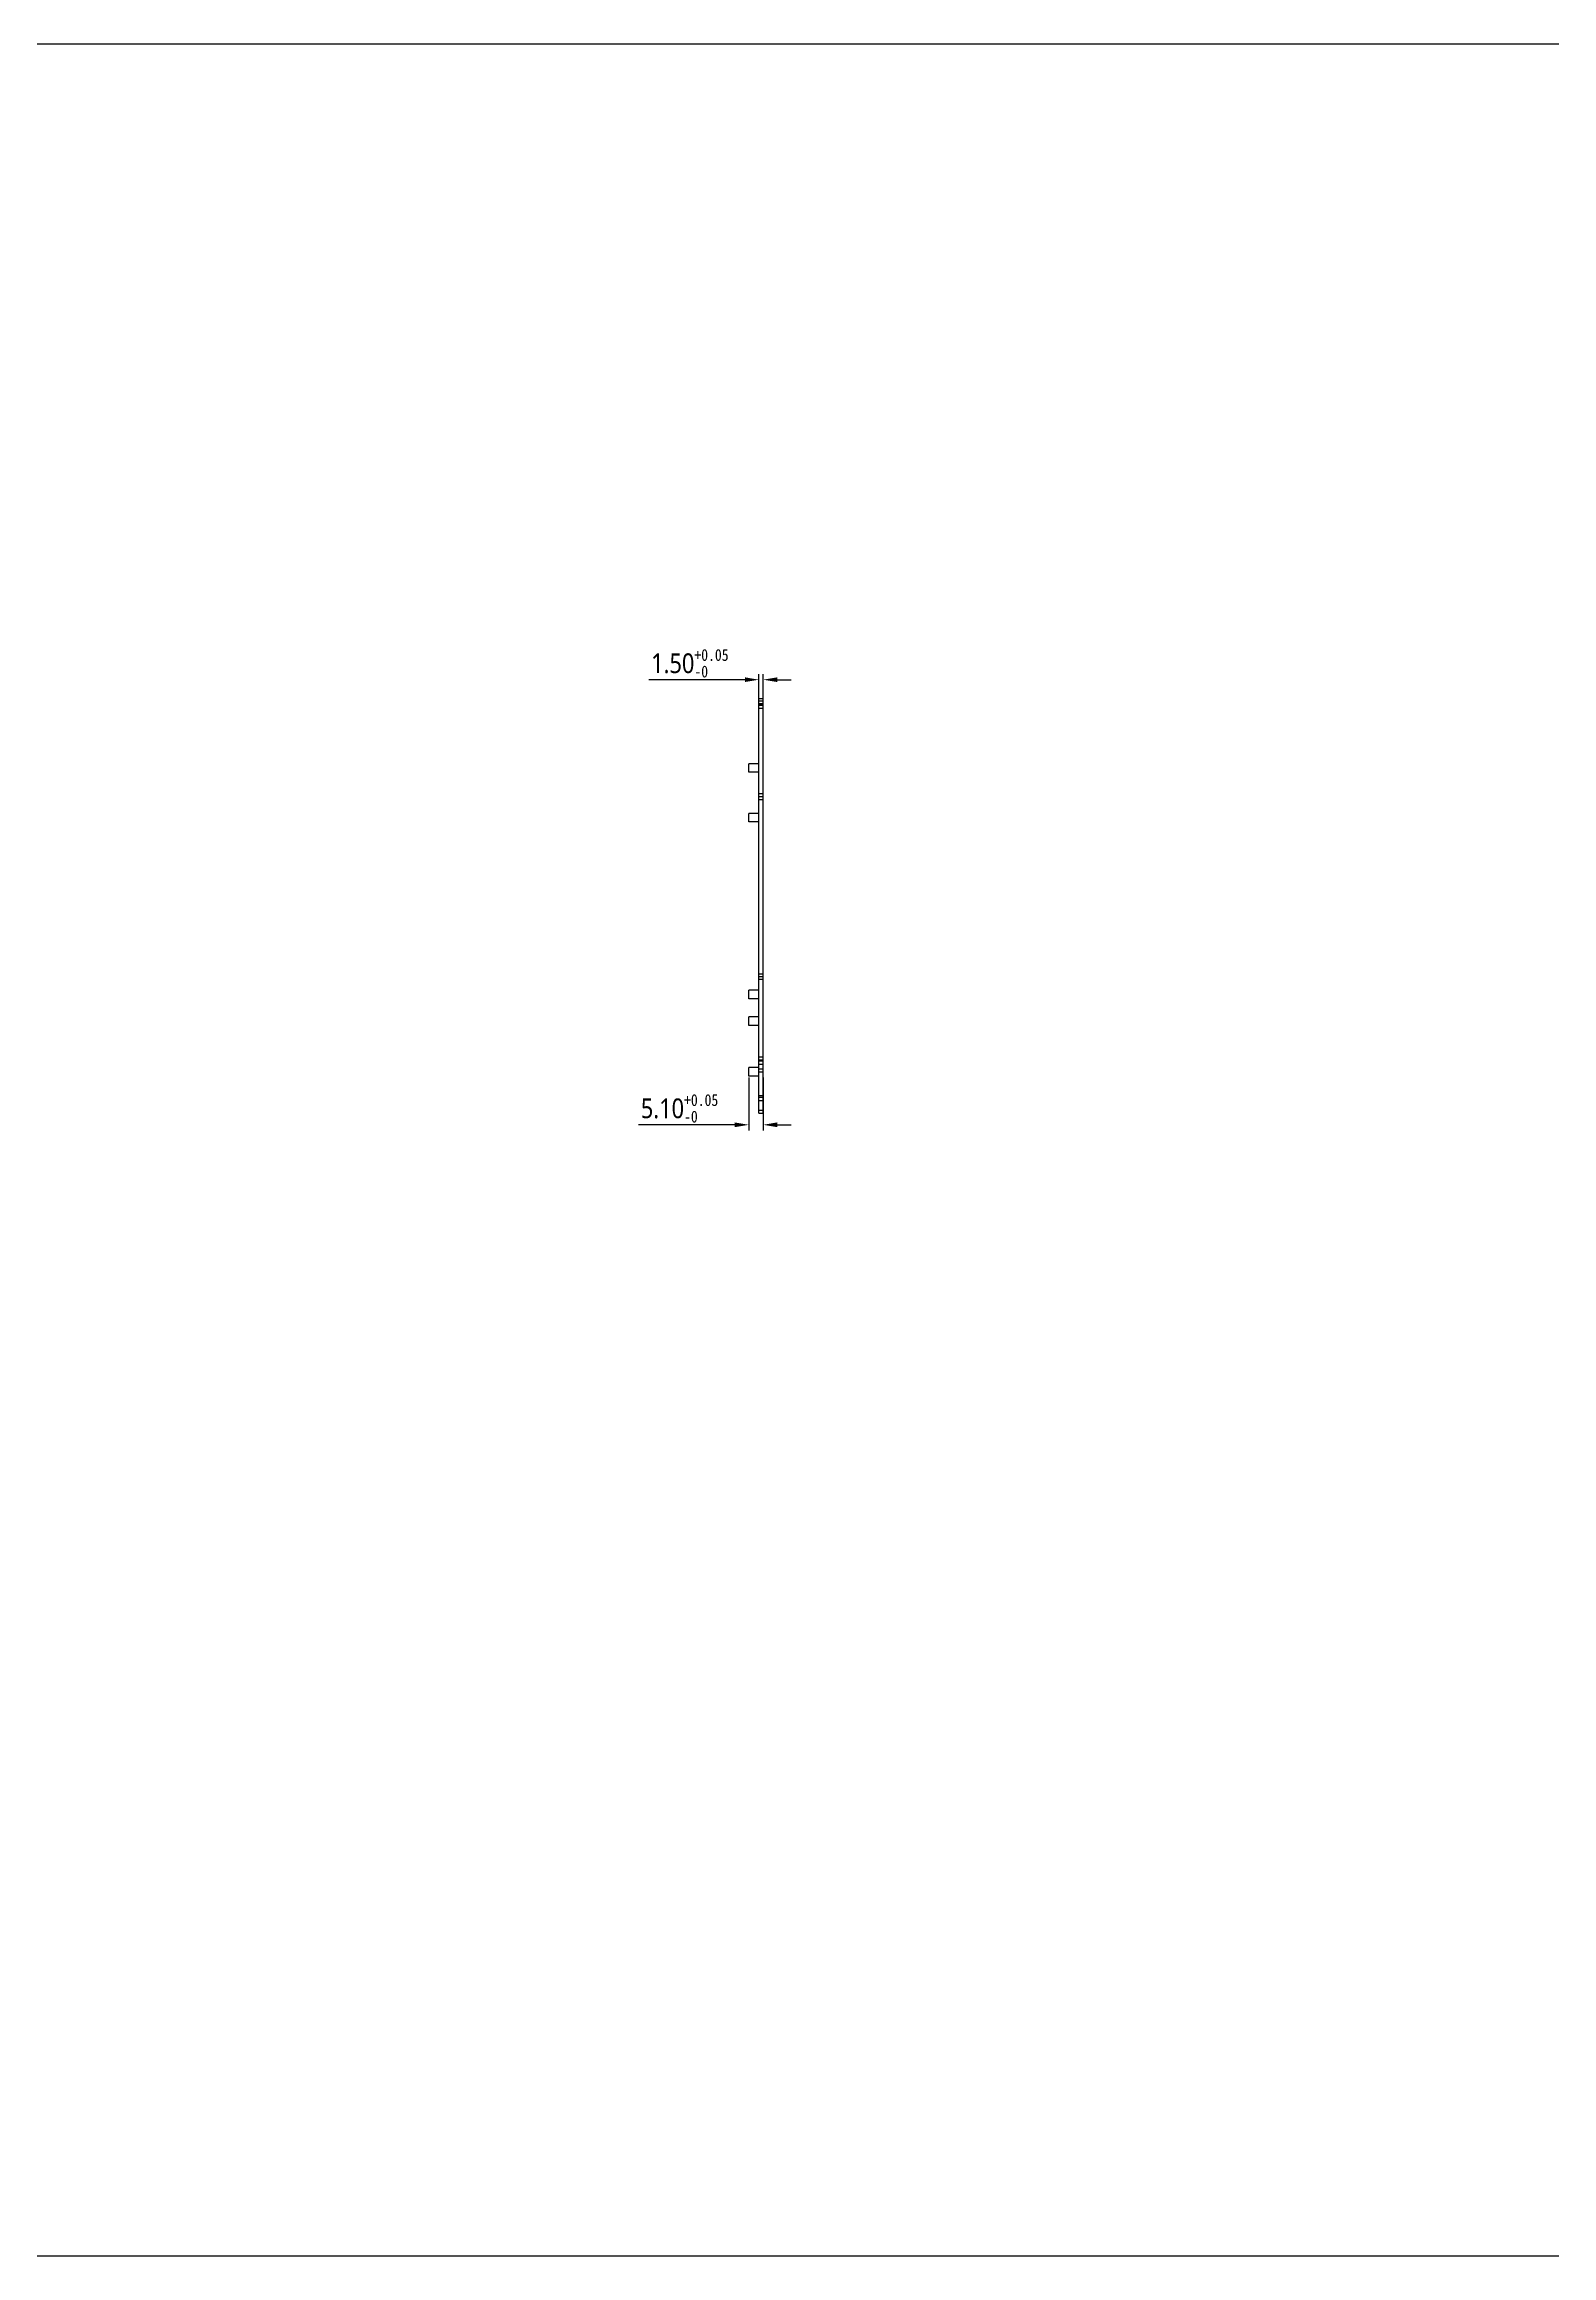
# Model space of a CAD drawing. Header units: millimetres. Extents: x 2357 to 4581, y 2083 to 2871.
# Drawn here: x 2911 to 3447, y 2085 to 2871 of the extents above; entities that cross this region are included whole.
import ezdxf

# ---------------------------------------------------------------- set-up
doc = ezdxf.new("R2010")
doc.units = ezdxf.units.MM
doc.header["$LTSCALE"] = 16.335
doc.header["$PDMODE"] = 3
doc.header["$PDSIZE"] = 8
doc.layers.get('0').update_dxf_attribs({"linetype": 'CONTINUOUS'})
doc.layers.get('Defpoints').update_dxf_attribs({"linetype": 'CONTINUOUS'})
doc.layers.add('图框', color=7, linetype='CONTINUOUS')
doc.layers.add('标注尺寸', color=2, linetype='CONTINUOUS')
doc.styles.get("Standard").update_dxf_attribs({"font": '', "width": 0.85, "height": 6})
doc.styles.get('STANDARD').set_extended_font_data('SimSun')
doc.dimstyles.get("Standard").update_dxf_attribs({"dimtxt": 2.5, "dimasz": 5, "dimexe": 2, "dimexo": 2, "dimgap": 1, "dimtad": 1, "dimzin": 1, "dimdsep": 46, "dimtxsty": 'STANDARD', "dimcen": 0.09, "dimadec": 0, "dimazin": 2, "dimtp": 0.01, "dimtm": 0.01, "dimtfac": 1, "dimtofl": 0, "dimtmove": 0, "dimatfit": 3, "dimfxl": 1, "dimtolj": 1, "dimarcsym": 0})

# ---------------------------------------------------------------- blocks, each defined once
blk = doc.blocks.new('*D6')
at = {"layer": 'Defpoints', "color": 0}
for p in [(3165.09, 2645.34), (3165.09, 2635.12), (3166.59, 2635.12)]:
    blk.add_point(p, dxfattribs=at)
at = {"layer": '标注尺寸', "color": 0, "lineweight": -2}
for p, q in [((3160.09, 2645.34), (3125.98, 2645.34)), ((3165.09, 2637.12), (3165.09, 2647.34)), ((3166.59, 2637.12), (3166.59, 2647.34)), ((3171.59, 2645.34), (3176.59, 2645.34))]:
    blk.add_line(p, q, dxfattribs=at)
at = {"layer": '标注尺寸', "color": 0}
for points in [[(3160.09, 2646.18), (3160.09, 2644.51), (3165.09, 2645.34)], [(3171.59, 2646.18), (3171.59, 2644.51), (3166.59, 2645.34)]]:
    blk.add_solid(points, dxfattribs=at)
at = {"layer": '标注尺寸', "color": 0, "insert": (3140.54, 2651.19), "char_height": 6, "attachment_point": 5}
blk.add_mtext('\\A1;\\A1;{\\fMicrosoft YaHei|b0|i0|c134|p34;\\H1.167x;1.50\\fSimSun|b1|i0|c134|p2;\\H0.6x;\\S+0.05^ -0;}', dxfattribs=at)
blk = doc.blocks.new('*D7')
at = {"layer": 'Defpoints', "color": 0}
for p in [(3161.49, 2505.93), (3166.59, 2505.93), (3161.49, 2487.1)]:
    blk.add_point(p, dxfattribs=at)
at = {"layer": '标注尺寸', "color": 0, "lineweight": -2}
for p, q in [((3161.49, 2503.93), (3161.49, 2485.1)), ((3166.59, 2503.93), (3166.59, 2485.1)), ((3156.49, 2487.1), (3122.24, 2487.1)), ((3171.59, 2487.1), (3176.59, 2487.1))]:
    blk.add_line(p, q, dxfattribs=at)
at = {"layer": '标注尺寸', "color": 0}
for points in [[(3156.49, 2487.94), (3156.49, 2486.27), (3161.49, 2487.1)], [(3171.59, 2487.94), (3171.59, 2486.27), (3166.59, 2487.1)]]:
    blk.add_solid(points, dxfattribs=at)
at = {"layer": '标注尺寸', "color": 0, "insert": (3136.87, 2492.95), "char_height": 6, "attachment_point": 5}
blk.add_mtext('\\A1;\\A1;{\\fMicrosoft YaHei|b0|i0|c134|p34;\\H1.167x;5.10\\fSimSun|b1|i0|c134|p2;\\H0.6x;\\S+0.05^ -0;}', dxfattribs=at)

msp = doc.modelspace()

# ---------------------------------------------------------------- linework, layer by layer
at = {"color": 5, "linetype": 'Continuous'}
for p, q in [((3165.092, 2491.25), (3165.092, 2638.65)), ((3165.092, 2638.65), (3166.592, 2638.65)), ((3166.592, 2637.675), (3165.092, 2637.675)), ((3165.092, 2636.895), (3166.592, 2636.895)), ((3165.092, 2636.545), (3166.592, 2636.545)), ((3166.592, 2636.123), (3165.092, 2636.123)), ((3166.592, 2635.123), (3165.092, 2635.123)), ((3166.592, 2491.25), (3166.592, 2638.65)), ((3161.492, 2612.45), (3161.492, 2615.45)), ((3165.092, 2615.45), (3161.492, 2615.45)), ((3165.092, 2612.45), (3161.492, 2612.45)), ((3166.592, 2604.765), (3165.092, 2604.765)), ((3165.092, 2603.765), (3166.592, 2603.765)), ((3165.092, 2602.765), (3166.592, 2602.765)), ((3161.492, 2594.75), (3161.492, 2597.75)), ((3165.092, 2597.75), (3161.492, 2597.75)), ((3165.092, 2594.75), (3161.492, 2594.75)), ((3165.092, 2540.765), (3166.592, 2540.765)), ((3165.092, 2539.765), (3166.592, 2539.765)), ((3165.092, 2534.93), (3161.492, 2534.93)), ((3161.492, 2531.93), (3161.492, 2534.93)), ((3165.092, 2531.93), (3161.492, 2531.93)), ((3166.592, 2538.765), (3165.092, 2538.765)), ((3165.092, 2525.44), (3161.492, 2525.44)), ((3161.492, 2522.44), (3161.492, 2525.44)), ((3165.092, 2522.44), (3161.492, 2522.44)), ((3165.092, 2511.25), (3166.592, 2511.25)), ((3165.092, 2510.25), (3166.592, 2510.25)), ((3166.592, 2509.667), (3165.092, 2509.667)), ((3166.592, 2508.54), (3165.092, 2508.54)), ((3165.092, 2507.44), (3161.492, 2507.44)), ((3161.492, 2504.44), (3161.492, 2507.44)), ((3165.092, 2504.44), (3161.492, 2504.44)), ((3165.092, 2507.054), (3166.592, 2507.054)), ((3165.092, 2505.927), (3166.592, 2505.927)), ((3165.092, 2497.484), (3166.592, 2497.484)), ((3166.592, 2496.75), (3165.092, 2496.75)), ((3165.092, 2495.75), (3166.592, 2495.75)), ((3165.092, 2492.25), (3166.592, 2492.25)), ((3165.092, 2491.25), (3166.592, 2491.25))]:
    msp.add_line(p, q, dxfattribs=at)
at = {"layer": '图框'}
msp.add_lwpolyline([(2357.132, 2085.019), (3469.1, 2085.019), (3469.1, 2871.259), (2357.132, 2871.259)], close=True, dxfattribs=at)

# ---------------------------------------------------------------- dimensions: what is measured, and where the dimension line sits
at = {"layer": '标注尺寸', "color": 5}
for base, p1, p2, picture, middle in [((3165.092, 2645.343), (3166.592, 2635.123), (3165.092, 2635.123), '*D6', (3140.538, 2651.19)), ((3161.492, 2487.103), (3166.592, 2505.927), (3161.492, 2505.927), '*D7', (3136.865, 2492.95))]:
    dim = msp.add_linear_dim(base=base, p1=p1, p2=p2, text='\\A1;{\\fMicrosoft YaHei|b0|i0|c134|p34;\\H1.167x;<>\\fSimSun|b1|i0|c134|p2;\\H0.6x;\\S+0.05^ -0;}', dimstyle='STANDARD', dxfattribs=at)
    dim.commit()
    dim.dimension.update_dxf_attribs({"geometry": picture, "text_midpoint": middle})

doc.saveas('drawing.dxf')
